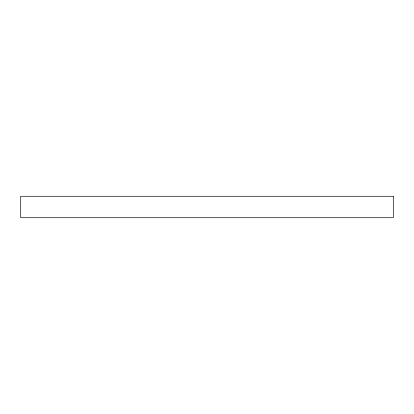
<?xml version="1.0" encoding="UTF-8"?>
<svg xmlns="http://www.w3.org/2000/svg" width="414" height="414" viewBox="0 0 414 414"><rect width="100%" height="100%" fill="white"/><g stroke="black" fill="none" stroke-linecap="round" stroke-linejoin="round"><path stroke-width="0.62" d="M393.3 196.283L20.7 196.283L20.7 217.717L393.3 217.717L393.3 196.283"/></g></svg>
